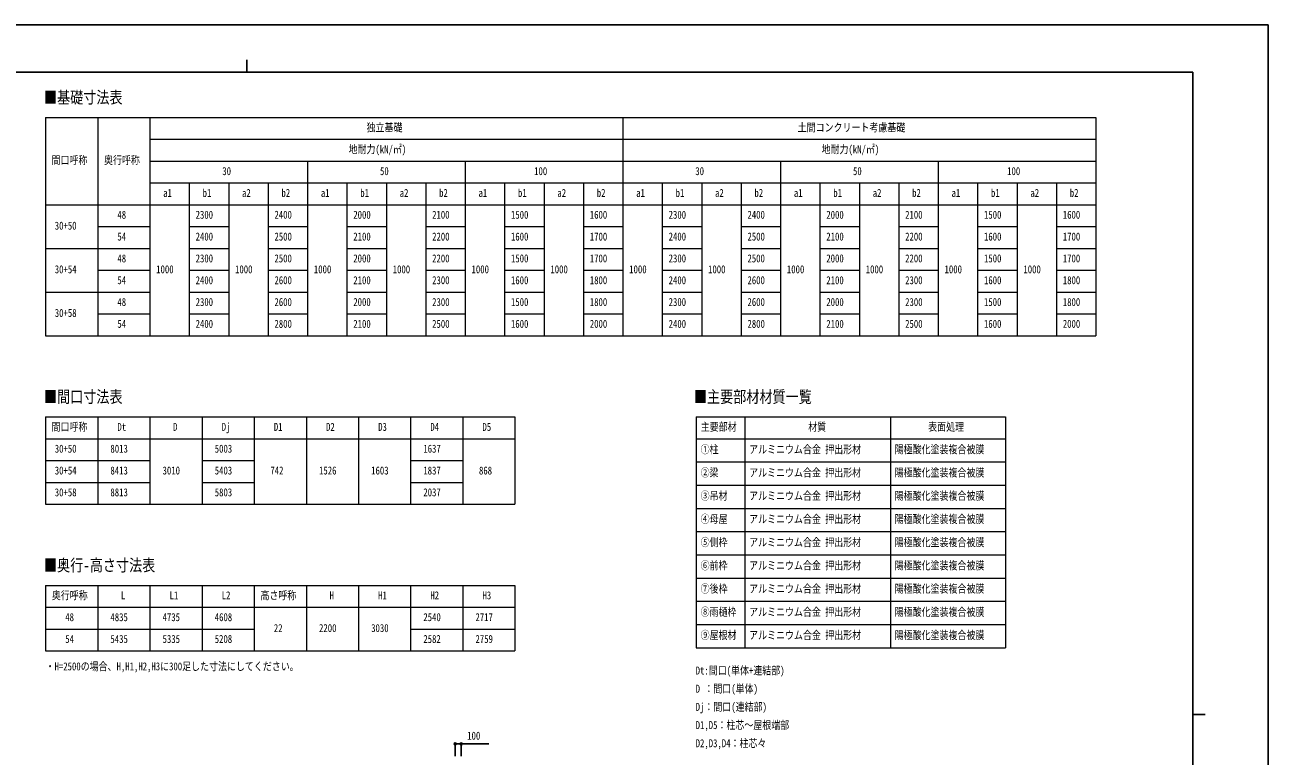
# Model space of a CAD drawing. Units: millimetres, scale not verified. Extents: x -16820 to 16820, y -11880 to 11880.
# Drawn here: x -3682 to 16820, y -187 to 11880 of the extents above; entities that cross this region are included whole.
import ezdxf
from ezdxf.enums import TextEntityAlignment as Align

# ---------------------------------------------------------------- set-up
doc = ezdxf.new("R2010")
doc.units = ezdxf.units.MM
doc.header["$LTSCALE"] = 50
doc.layers.add('0-1_TABLE1', color=7, linetype='Continuous', lineweight=18)
for name, color, linetype in [('0-2_USER1', 3, 'Continuous'), ('0-6_YKK_D', 6, 'Continuous'), ('0-7_YKK_ZWAK', 7, 'Continuous')]:
    doc.layers.add(name, color=color, linetype=linetype)
doc.styles.add('ＭＳ ゴシック', font='')
doc.styles.get('ＭＳ ゴシック').set_extended_font_data('MS Gothic')

msp = doc.modelspace()

# ---------------------------------------------------------------- linework, layer by layer
at = {"layer": '0-1_TABLE1'}
for p, q in [((-3339.92, 10351), (13980.08, 10351)), ((-3339.92, 10351), (-3339.92, 6751)), ((-1619.92, 10351), (-1619.92, 6751)), ((6180.08, 10351), (6180.08, 6751)), ((-1619.92, 9991), (13980.08, 9991)), ((-1619.92, 9631), (13980.08, 9631)), ((980.08, 9631), (980.08, 6751)), ((3580.08, 9631), (3580.08, 6751)), ((8780.08, 9631), (8780.08, 6751)), ((11380.08, 9631), (11380.08, 6751)), ((-1619.92, 9271), (13980.08, 9271)), ((-319.92, 9271), (-319.92, 6751)), ((2280.08, 9271), (2280.08, 6751)), ((4880.08, 9271), (4880.08, 6751)), ((7480.08, 9271), (7480.08, 6751)), ((10080.08, 9271), (10080.08, 6751)), ((12680.08, 9271), (12680.08, 6751)), ((-2479.92, 8551), (-1619.92, 8551)), ((-969.92, 8551), (-319.92, 8551)), ((330.08, 8551), (980.08, 8551)), ((1630.08, 8551), (2280.08, 8551)), ((2930.08, 8551), (3580.08, 8551)), ((4230.08, 8551), (4880.08, 8551)), ((5530.08, 8551), (6180.08, 8551)), ((6830.08, 8551), (7480.08, 8551)), ((8130.08, 8551), (8780.08, 8551)), ((9430.08, 8551), (10080.08, 8551)), ((10730.08, 8551), (11380.08, 8551)), ((12030.08, 8551), (12680.08, 8551)), ((13330.08, 8551), (13980.08, 8551)), ((-3339.92, 8191), (-1619.92, 8191)), ((-969.92, 8191), (-319.92, 8191)), ((330.08, 8191), (980.08, 8191)), ((1630.08, 8191), (2280.08, 8191)), ((2930.08, 8191), (3580.08, 8191)), ((4230.08, 8191), (4880.08, 8191)), ((5530.08, 8191), (6180.08, 8191)), ((6830.08, 8191), (7480.08, 8191)), ((8130.08, 8191), (8780.08, 8191)), ((9430.08, 8191), (10080.08, 8191)), ((10730.08, 8191), (11380.08, 8191)), ((12030.08, 8191), (12680.08, 8191)), ((13330.08, 8191), (13980.08, 8191)), ((-2479.92, 7831), (-1619.92, 7831)), ((-969.92, 7831), (-319.92, 7831)), ((330.08, 7831), (980.08, 7831)), ((1630.08, 7831), (2280.08, 7831)), ((2930.08, 7831), (3580.08, 7831)), ((4230.08, 7831), (4880.08, 7831)), ((5530.08, 7831), (6180.08, 7831)), ((6830.08, 7831), (7480.08, 7831)), ((8130.08, 7831), (8780.08, 7831)), ((9430.08, 7831), (10080.08, 7831)), ((10730.08, 7831), (11380.08, 7831)), ((12030.08, 7831), (12680.08, 7831)), ((13330.08, 7831), (13980.08, 7831)), ((-3339.92, 7471), (-1619.92, 7471)), ((-969.92, 7471), (-319.92, 7471)), ((330.08, 7471), (980.08, 7471)), ((1630.08, 7471), (2280.08, 7471)), ((2930.08, 7471), (3580.08, 7471)), ((4230.08, 7471), (4880.08, 7471)), ((5530.08, 7471), (6180.08, 7471)), ((6830.08, 7471), (7480.08, 7471)), ((8130.08, 7471), (8780.08, 7471)), ((9430.08, 7471), (10080.08, 7471)), ((10730.08, 7471), (11380.08, 7471)), ((12030.08, 7471), (12680.08, 7471)), ((13330.08, 7471), (13980.08, 7471)), ((-2479.92, 7111), (-1619.92, 7111)), ((-969.92, 7111), (-319.92, 7111)), ((330.08, 7111), (980.08, 7111)), ((1630.08, 7111), (2280.08, 7111)), ((2930.08, 7111), (3580.08, 7111)), ((4230.08, 7111), (4880.08, 7111)), ((5530.08, 7111), (6180.08, 7111)), ((6830.08, 7111), (7480.08, 7111)), ((8130.08, 7111), (8780.08, 7111)), ((9430.08, 7111), (10080.08, 7111)), ((10730.08, 7111), (11380.08, 7111)), ((12030.08, 7111), (12680.08, 7111)), ((13330.08, 7111), (13980.08, 7111)), ((-3339.92, 6751), (13980.08, 6751)), ((-3339.92, 5411), (4400.08, 5411)), ((-3339.92, 5411), (-3339.92, 3971)), ((-2479.92, 5411), (-2479.92, 3971)), ((-1619.92, 5411), (-1619.92, 3971)), ((-759.92, 5411), (-759.92, 3971)), ((100.08, 5411), (100.08, 3971)), ((960.08, 5411), (960.08, 3971)), ((1820.08, 5411), (1820.08, 3971)), ((2680.08, 5411), (2680.08, 3971)), ((3540.08, 5411), (3540.08, 3971)), ((4400.08, 5411), (4400.08, 3971)), ((7390.08, 5411), (12490.08, 5411)), ((7390.08, 5411), (7390.08, 1602.24)), ((8190.08, 5411), (8190.08, 1602.24)), ((10590.08, 5411), (10590.08, 1602.24)), ((12490.08, 5411), (12490.08, 1602.24)), ((-3339.92, 5051), (4400.08, 5051)), ((7390.08, 5051), (12490.08, 5051)), ((-3339.92, 4691), (-1619.92, 4691)), ((-759.92, 4691), (100.08, 4691)), ((2680.08, 4691), (3540.08, 4691)), ((7390.08, 4667.8), (12490.08, 4667.8)), ((-3339.92, 4331), (-1619.92, 4331)), ((-759.92, 4331), (100.08, 4331)), ((2680.08, 4331), (3540.08, 4331)), ((7390.08, 4284.61), (12490.08, 4284.61)), ((-3339.92, 3971), (4400.08, 3971)), ((7390.08, 3901.41), (12490.08, 3901.41)), ((7390.08, 3518.22), (12490.08, 3518.22)), ((7390.08, 3135.02), (12490.08, 3135.02)), ((7390.08, 2751.83), (12490.08, 2751.83)), ((-3339.92, 2631), (4400.08, 2631)), ((-3339.92, 2631), (-3339.92, 1551)), ((-2479.92, 2631), (-2479.92, 1551)), ((-1619.92, 2631), (-1619.92, 1551)), ((-759.92, 2631), (-759.92, 1551)), ((100.08, 2631), (100.08, 1551)), ((960.08, 2631), (960.08, 1551)), ((1820.08, 2631), (1820.08, 1551)), ((2680.08, 2631), (2680.08, 1551)), ((3540.08, 2631), (3540.08, 1551)), ((4400.08, 2631), (4400.08, 1551)), ((-3339.92, 2271), (4400.08, 2271)), ((7390.08, 2368.63), (12490.08, 2368.63)), ((-3339.92, 1911), (100.08, 1911)), ((2680.08, 1911), (4400.08, 1911)), ((7390.08, 1985.44), (12490.08, 1985.44)), ((-3339.92, 1551), (4400.08, 1551)), ((7390.08, 1602.24), (12490.08, 1602.24))]:
    msp.add_line(p, q, dxfattribs=at)
for points in [[(-2479.92, 10351), (-2479.92, 8551), (-2479.92, 8191), (-2479.92, 6751)], [(13980.08, 10351), (13980.08, 9631), (13980.08, 8911), (13980.08, 6751)], [(-969.92, 9271), (-969.92, 8551), (-969.92, 6751)], [(330.08, 9271), (330.08, 8911), (330.08, 6751)], [(1630.08, 9271), (1630.08, 8911), (1630.08, 6751)], [(2930.08, 9271), (2930.08, 8911), (2930.08, 6751)], [(4230.08, 9271), (4230.08, 8911), (4230.08, 6751)], [(5530.08, 9271), (5530.08, 8911), (5530.08, 6751)], [(6830.08, 9271), (6830.08, 8551), (6830.08, 6751)], [(8130.08, 9271), (8130.08, 8911), (8130.08, 6751)], [(9430.08, 9271), (9430.08, 8911), (9430.08, 6751)], [(10730.08, 9271), (10730.08, 8911), (10730.08, 6751)], [(12030.08, 9271), (12030.08, 8911), (12030.08, 6751)], [(13330.08, 9271), (13330.08, 8911), (13330.08, 6751)], [(-3339.92, 8911), (330.08, 8911), (980.08, 8911), (1630.08, 8911), (2280.08, 8911), (2930.08, 8911), (3580.08, 8911), (4230.08, 8911), (4880.08, 8911), (5530.08, 8911), (6180.08, 8911), (8130.08, 8911), (8780.08, 8911), (9430.08, 8911), (10080.08, 8911), (10730.08, 8911), (11380.08, 8911), (12030.08, 8911), (12680.08, 8911), (13330.08, 8911), (13980.08, 8911)]]:
    msp.add_lwpolyline(points, dxfattribs=at)
at = {"layer": '0-6_YKK_D'}
for p, q in [((3415.08, -185), (3415.08, 16)), ((3515.08, -185), (3515.08, 16))]:
    msp.add_line(p, q, dxfattribs=at)
msp.add_lwpolyline([(3415.08, 15), (3515.08, 15), (3969.48, 15)], dxfattribs=at)
for centre in [(3415.08, 15), (3515.08, 15)]:
    msp.add_circle(centre, 17, dxfattribs=at)
at = {"layer": '0-7_YKK_ZWAK'}
for p, q in [((-19.92, 11300), (-19.92, 11100)), ((15580.08, 11100), (-15619.92, 11100)), ((15580.08, 11100), (15580.08, -10100)), ((15580.08, 500), (15780.08, 500))]:
    msp.add_line(p, q, dxfattribs=at)
msp.add_lwpolyline([(-16820, -11880), (16820, -11880), (16820, 11880), (-16820, 11880)], close=True, dxfattribs=at)

# ---------------------------------------------------------------- texts
at = {"layer": '0-1_TABLE1', "style": 'ＭＳ ゴシック', "width": 0.8}
for s, p in [('独立基礎', (1953.68, 10081)), ('土間コンクリート考慮基礎', (9062.48, 10081)), ('地耐力(kN/㎡)', (1656.08, 9721)), ('地耐力(kN/㎡)', (9456.08, 9721)), ('間口呼称', (-3241.12, 9541)), ('奥行呼称', (-2376.32, 9541)), ('30', (-425.52, 9361)), ('50', (2174.48, 9361)), ('100', (4716.88, 9361)), ('30', (7374.48, 9361)), ('50', (9974.48, 9361)), ('100', (12516.88, 9361)), ('a1', (-1400.52, 9001)), ('b1', (-750.52, 9001)), ('a2', (-100.52, 9001)), ('b2', (549.48, 9001)), ('a1', (1199.48, 9001)), ('b1', (1849.48, 9001)), ('a2', (2499.48, 9001)), ('b2', (3149.48, 9001)), ('a1', (3799.48, 9001)), ('b1', (4449.48, 9001)), ('a2', (5099.48, 9001)), ('b2', (5749.48, 9001)), ('a1', (6399.48, 9001)), ('b1', (7049.48, 9001)), ('a2', (7699.48, 9001)), ('b2', (8349.48, 9001)), ('a1', (8999.48, 9001)), ('b1', (9649.48, 9001)), ('a2', (10299.48, 9001)), ('b2', (10949.48, 9001)), ('a1', (11599.48, 9001)), ('b1', (12249.48, 9001)), ('a2', (12899.48, 9001)), ('b2', (13549.48, 9001)), ('30+50', (-3188.32, 8461)), ('48', (-2155.52, 8641)), ('2300', (-865.72, 8641)), ('2400', (434.28, 8641)), ('2000', (1734.28, 8641)), ('2100', (3034.28, 8641)), ('1500', (4334.28, 8641)), ('1600', (5634.28, 8641)), ('2300', (6934.28, 8641)), ('2400', (8234.28, 8641)), ('2000', (9534.28, 8641)), ('2100', (10834.28, 8641)), ('1500', (12134.28, 8641)), ('1600', (13434.28, 8641)), ('54', (-2155.52, 8281)), ('2400', (-865.72, 8281)), ('2500', (434.28, 8281)), ('2100', (1734.28, 8281)), ('2200', (3034.28, 8281)), ('1600', (4334.28, 8281)), ('1700', (5634.28, 8281)), ('2400', (6934.28, 8281)), ('2500', (8234.28, 8281)), ('2100', (9534.28, 8281)), ('2200', (10834.28, 8281)), ('1600', (12134.28, 8281)), ('1700', (13434.28, 8281)), ('48', (-2155.52, 7921)), ('2300', (-865.72, 7921)), ('2500', (434.28, 7921)), ('2000', (1734.28, 7921)), ('2200', (3034.28, 7921)), ('1500', (4334.28, 7921)), ('1700', (5634.28, 7921)), ('2300', (6934.28, 7921)), ('2500', (8234.28, 7921)), ('2000', (9534.28, 7921)), ('2200', (10834.28, 7921)), ('1500', (12134.28, 7921)), ('1700', (13434.28, 7921)), ('30+54', (-3188.32, 7741)), ('1000', (-1515.72, 7741)), ('1000', (-215.72, 7741)), ('1000', (1084.28, 7741)), ('1000', (2384.28, 7741)), ('1000', (3684.28, 7741)), ('1000', (4984.28, 7741)), ('1000', (6284.28, 7741)), ('1000', (7584.28, 7741)), ('1000', (8884.28, 7741)), ('1000', (10184.28, 7741)), ('1000', (11484.28, 7741)), ('1000', (12784.28, 7741)), ('54', (-2155.52, 7561)), ('2400', (-865.72, 7561)), ('2600', (434.28, 7561)), ('2100', (1734.28, 7561)), ('2300', (3034.28, 7561)), ('1600', (4334.28, 7561)), ('1800', (5634.28, 7561)), ('2400', (6934.28, 7561)), ('2600', (8234.28, 7561)), ('2100', (9534.28, 7561)), ('2300', (10834.28, 7561)), ('1600', (12134.28, 7561)), ('1800', (13434.28, 7561)), ('30+58', (-3188.32, 7021)), ('48', (-2155.52, 7201)), ('2300', (-865.72, 7201)), ('2600', (434.28, 7201)), ('2000', (1734.28, 7201)), ('2300', (3034.28, 7201)), ('1500', (4334.28, 7201)), ('1800', (5634.28, 7201)), ('2300', (6934.28, 7201)), ('2600', (8234.28, 7201)), ('2000', (9534.28, 7201)), ('2300', (10834.28, 7201)), ('1500', (12134.28, 7201)), ('1800', (13434.28, 7201)), ('54', (-2155.52, 6841)), ('2400', (-865.72, 6841)), ('2800', (434.28, 6841)), ('2100', (1734.28, 6841)), ('2500', (3034.28, 6841)), ('1600', (4334.28, 6841)), ('2000', (5634.28, 6841)), ('2400', (6934.28, 6841)), ('2800', (8234.28, 6841)), ('2100', (9534.28, 6841)), ('2500', (10834.28, 6841)), ('1600', (12134.28, 6841)), ('2000', (13434.28, 6841)), ('間口呼称', (-3241.12, 5141)), ('主要部材', (7463.68, 5141)), ('材質', (9236.48, 5141)), ('表面処理', (11213.68, 5141)), ('Dt', (-2155.52, 5141)), ('D', (-1237.92, 5141)), ('Dj', (-435.52, 5141)), ('D1', (424.48, 5141)), ('D2', (1284.48, 5141)), ('D3', (2144.48, 5141)), ('D4', (3004.48, 5141)), ('D5', (3864.48, 5141)), ('30+50', (-3188.32, 4781)), ('8013', (-2270.72, 4781)), ('5003', (-550.72, 4781)), ('1637', (2889.28, 4781)), ('①柱', (7461.68, 4769.4)), ('アルミニウム合金 押出形材', (8261.68, 4769.4)), ('陽極酸化塗装複合被膜', (10661.68, 4769.4)), ('30+54', (-3188.32, 4421)), ('8413', (-2270.72, 4421)), ('3010', (-1410.72, 4421)), ('5403', (-550.72, 4421)), ('742', (366.88, 4421)), ('1526', (1169.28, 4421)), ('1603', (2029.28, 4421)), ('1837', (2889.28, 4421)), ('868', (3806.88, 4421)), ('②梁', (7461.68, 4386.21)), ('アルミニウム合金 押出形材', (8261.68, 4386.21)), ('陽極酸化塗装複合被膜', (10661.68, 4386.21)), ('30+58', (-3188.32, 4061)), ('8813', (-2270.72, 4061)), ('5803', (-550.72, 4061)), ('2037', (2889.28, 4061)), ('③吊材', (7461.68, 4003.01)), ('アルミニウム合金 押出形材', (8261.68, 4003.01)), ('陽極酸化塗装複合被膜', (10661.68, 4003.01)), ('④母屋', (7461.68, 3619.82)), ('アルミニウム合金 押出形材', (8261.68, 3619.82)), ('陽極酸化塗装複合被膜', (10661.68, 3619.82)), ('⑤側枠', (7461.68, 3236.62)), ('アルミニウム合金 押出形材', (8261.68, 3236.62)), ('陽極酸化塗装複合被膜', (10661.68, 3236.62)), ('⑥前枠', (7461.68, 2853.42)), ('アルミニウム合金 押出形材', (8261.68, 2853.42)), ('陽極酸化塗装複合被膜', (10661.68, 2853.42)), ('奥行呼称', (-3236.32, 2361)), ('L', (-2097.92, 2361)), ('L1', (-1295.52, 2361)), ('L2', (-435.52, 2361)), ('高さ呼称', (203.68, 2361)), ('H', (1342.08, 2361)), ('H1', (2144.48, 2361)), ('H2', (3004.48, 2361)), ('H3', (3864.48, 2361)), ('⑦後枠', (7461.68, 2470.23)), ('アルミニウム合金 押出形材', (8261.68, 2470.23)), ('陽極酸化塗装複合被膜', (10661.68, 2470.23)), ('⑧雨樋枠', (7461.68, 2087.03)), ('アルミニウム合金 押出形材', (8261.68, 2087.03)), ('陽極酸化塗装複合被膜', (10661.68, 2087.03)), ('48', (-3015.52, 2001)), ('4835', (-2270.72, 2001)), ('4735', (-1410.72, 2001)), ('4608', (-550.72, 2001)), ('2540', (2889.28, 2001)), ('2717', (3749.28, 2001)), ('22', (424.48, 1821)), ('2200', (1169.28, 1821)), ('3030', (2029.28, 1821)), ('⑨屋根材', (7461.68, 1703.84)), ('アルミニウム合金 押出形材', (8261.68, 1703.84)), ('陽極酸化塗装複合被膜', (10661.68, 1703.84)), ('54', (-3015.52, 1641)), ('5435', (-2270.72, 1641)), ('5335', (-1410.72, 1641)), ('5208', (-550.72, 1641)), ('2582', (2889.28, 1641)), ('2759', (3749.28, 1641))]:
    msp.add_text(s, height=132, dxfattribs=at).set_placement(p, align=Align.BOTTOM_LEFT)
at = {"layer": '0-2_USER1', "style": 'ＭＳ ゴシック', "width": 0.8}
for s, height, p in [('■基礎寸法表', 197.9, (-3366.8, 10525)), ('■間口寸法表', 197.9, (-3366.8, 5585)), ('■主要部材材質一覧', 197.9, (7351.2, 5585)), ('■奥行-高さ寸法表', 197.9, (-3366.8, 2805)), ('・H=2500の場合、H,H1,H2,H3に300足した寸法にしてください。', 132, (-3340, 1188.83)), ('Dt:間口(単体+連結部)', 132, (7380, 1120)), ('D ：間口(単体)', 132, (7380, 820)), ('Dj：間口(連結部)', 132, (7380, 520)), ('D1,D5：柱芯～屋根端部', 132, (7380, 220)), ('D2,D3,D4：柱芯々', 132, (7380, -80))]:
    msp.add_text(s, height=height, dxfattribs=at).set_placement(p, align=Align.BOTTOM_LEFT)
at = {"layer": '0-6_YKK_D', "style": 'ＭＳ ゴシック', "width": 0.8}
msp.add_text('100', height=132, dxfattribs=at).set_placement((3613.08, 45), align=Align.BOTTOM_LEFT)

doc.saveas('drawing.dxf')
